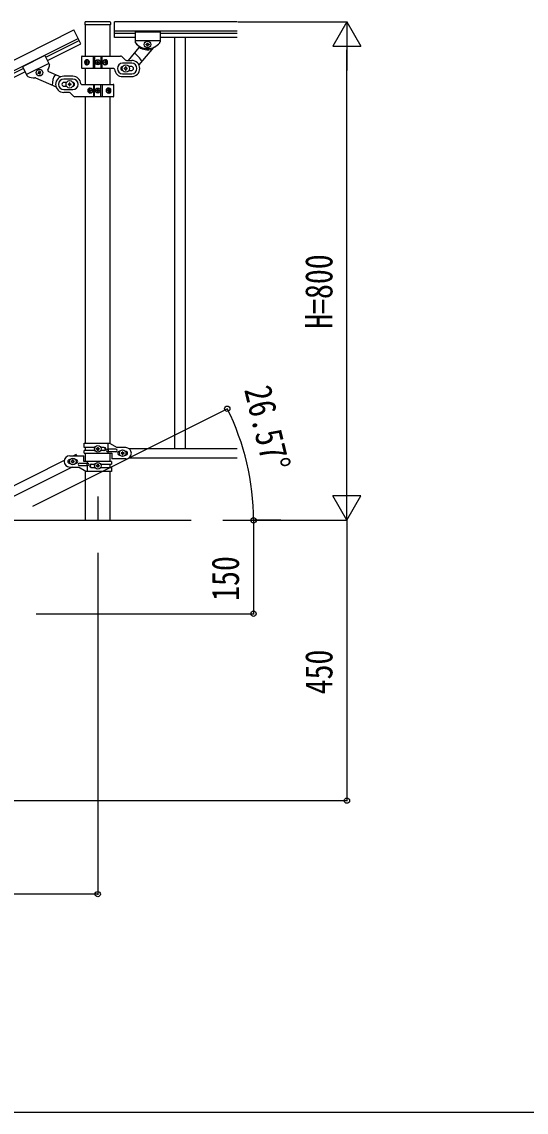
# Model space of a CAD drawing. Units: millimetres, scale not verified. Extents: x -4143 to 4140, y -2900 to 2898.
# Drawn here: x -766 to 44, y 198 to 1948 of the extents above; entities that cross this region are included whole.
import ezdxf
from ezdxf.enums import TextEntityAlignment as Align

# ---------------------------------------------------------------- set-up
doc = ezdxf.new("R2010")
doc.units = ezdxf.units.MM
doc.header["$LTSCALE"] = 10
for name, color, linetype in [('0-2_YKK_12', 2, 'Continuous'), ('0-3_YKK_A1', 4, 'Continuous'), ('0-4_YKK_D', 6, 'Continuous')]:
    doc.layers.add(name, color=color, linetype=linetype)
doc.styles.add('ＭＳ ゴシック', font='')
doc.styles.get('ＭＳ ゴシック').set_extended_font_data('MS Gothic')

msp = doc.modelspace()

# ---------------------------------------------------------------- linework, layer by layer
at = {"layer": '0-2_YKK_12'}
for p in [(-643.97, 1185.62), (-643.97, 1177.16)]:
    msp.add_line(p, (-643.97, 1147.5), dxfattribs=at)
at = {"layer": '0-3_YKK_A1'}
for p, q in [((-664.47, 1946.5), (-664.47, 1943)), ((-664.22, 1942.5), (-664.22, 1892.3)), ((-623.97, 1942.5), (-663.97, 1942.5)), ((-624.47, 1947.5), (-663.47, 1947.5)), ((-623.72, 1892.3), (-623.72, 1942.5)), ((-623.47, 1946.5), (-623.47, 1943)), ((-616.97, 1922.5), (-616.97, 1947.5)), ((-420.12, 1947.5), (-616.97, 1947.5)), ((-1615.46, 1467.55), (-682.05, 1934.36)), ((-670.9, 1912.08), (-682.05, 1934.36)), ((-420.12, 1932.5), (-616.97, 1932.5)), ((-583.97, 1928.5), (-616.97, 1928.5)), ((-583.97, 1931.54), (-583.97, 1915.22)), ((-583.97, 1931.54), (-543.97, 1931.54)), ((-583.97, 1931.54), (-583.97, 1915.2)), ((-583.97, 1931.54), (-543.97, 1931.54)), ((-543.97, 1931.54), (-543.97, 1915.22)), ((-543.97, 1931.54), (-543.97, 1915.22)), ((-420.12, 1928.5), (-543.97, 1928.5)), ((-1608.75, 1454.14), (-675.34, 1920.95)), ((-727.44, 1890.52), (-673.59, 1917.45)), ((-724.75, 1885.15), (-670.9, 1912.08)), ((-583.97, 1922.5), (-616.97, 1922.5)), ((-583.97, 1917.54), (-543.97, 1917.54)), ((-583.97, 1917.54), (-543.97, 1917.54)), ((-565.41, 1910.56), (-566.37, 1910.56)), ((-562.53, 1911.52), (-561.57, 1911.52)), ((-420.12, 1922.5), (-543.97, 1922.5)), ((-520.47, 1922.5), (-520.47, 1262.54)), ((-503.47, 1922.5), (-503.47, 1262.54)), ((-728.78, 1893.2), (-764.56, 1875.31)), ((-728.78, 1893.2), (-721.47, 1878.59)), ((-669.97, 1891.54), (-669.97, 1873.54)), ((-668.97, 1892.54), (-607.22, 1892.54)), ((-650.92, 1872.54), (-650.92, 1892.54)), ((-648.97, 1892.54), (-648.97, 1872.54)), ((-638.97, 1892.54), (-638.97, 1872.54)), ((-637.03, 1872.54), (-637.03, 1892.54)), ((-599.85, 1886.42), (-605.1, 1891.66)), ((-577.95, 1906.15), (-595.21, 1885.58)), ((-554.4, 1906.22), (-577.82, 1878.3)), ((-763.17, 1872.55), (-1513.12, 1497.49)), ((-764.56, 1875.31), (-757.26, 1860.71)), ((-722.52, 1880.68), (-758.29, 1862.79)), ((-617.94, 1872.54), (-668.97, 1872.54)), ((-664.22, 1872.54), (-664.22, 1847.14)), ((-663.49, 1882.98), (-663.16, 1882.98)), ((-663.49, 1882.1), (-663.16, 1882.1)), ((-661.68, 1884.75), (-662.31, 1884.75)), ((-662.31, 1880.34), (-661.68, 1880.34)), ((-660.67, 1882.98), (-661.29, 1882.98)), ((-660.67, 1882.1), (-661.29, 1882.1)), ((-645.2, 1882.13), (-646.02, 1882.13)), ((-642.74, 1882.95), (-641.92, 1882.95)), ((-632.21, 1882.98), (-632.98, 1882.98)), ((-632.21, 1882.1), (-632.98, 1882.1)), ((-630.85, 1884.75), (-631.61, 1884.75)), ((-631.61, 1880.34), (-630.85, 1880.34)), ((-629.92, 1882.98), (-629.46, 1882.98)), ((-629.92, 1882.1), (-629.46, 1882.1)), ((-623.72, 1847.14), (-623.72, 1872.54)), ((-589.47, 1881.04), (-603.97, 1881.04)), ((-600.47, 1873.04), (-601.47, 1873.04)), ((-597.73, 1885.54), (-589.47, 1885.54)), ((-589.47, 1875.54), (-593.89, 1875.54)), ((-760.49, 1867.18), (-1510.44, 1492.13)), ((-743.9, 1857.32), (-710.79, 1842.97)), ((-739, 1865.7), (-739.86, 1865.27)), ((-736, 1866.13), (-735.14, 1866.56)), ((-722.81, 1867.8), (-703.14, 1859.27)), ((-683.97, 1860.14), (-698.47, 1860.14)), ((-683.97, 1855.64), (-698.47, 1855.64)), ((-603.97, 1864.04), (-589.47, 1864.04)), ((-603.97, 1859.54), (-589.47, 1859.54)), ((-597.47, 1872.04), (-596.47, 1872.04)), ((-593.89, 1869.54), (-589.47, 1869.54)), ((-694.05, 1850.14), (-698.47, 1850.14)), ((-698.47, 1844.14), (-694.05, 1844.14)), ((-698.47, 1838.64), (-683.97, 1838.64)), ((-690.47, 1847.64), (-691.47, 1847.64)), ((-687.47, 1846.64), (-686.47, 1846.64)), ((-670.01, 1847.14), (-618.97, 1847.14)), ((-658.03, 1837.58), (-658.49, 1837.58)), ((-656.33, 1839.35), (-657.1, 1839.35)), ((-655.74, 1837.58), (-654.97, 1837.58)), ((-650.92, 1847.14), (-650.92, 1827.14)), ((-648.97, 1827.14), (-648.97, 1847.14)), ((-642.74, 1837.55), (-641.92, 1837.55)), ((-638.97, 1827.14), (-638.97, 1847.14)), ((-637.03, 1847.14), (-637.03, 1827.14)), ((-627.28, 1837.58), (-626.65, 1837.58)), ((-625.64, 1839.35), (-626.27, 1839.35)), ((-624.46, 1837.58), (-624.78, 1837.58)), ((-617.97, 1828.14), (-617.97, 1846.14)), ((-690.22, 1834.14), (-698.47, 1834.14)), ((-688.1, 1833.26), (-682.85, 1828.02)), ((-618.97, 1827.14), (-680.73, 1827.14)), ((-664.22, 1827.14), (-664.22, 1271.04)), ((-658.03, 1836.7), (-658.49, 1836.7)), ((-657.1, 1834.94), (-656.33, 1834.94)), ((-655.74, 1836.7), (-654.97, 1836.7)), ((-645.2, 1836.73), (-646.02, 1836.73)), ((-627.28, 1836.7), (-626.65, 1836.7)), ((-626.27, 1834.94), (-625.64, 1834.94)), ((-624.46, 1836.7), (-624.78, 1836.7)), ((-623.72, 1270.24), (-623.72, 1827.14)), ((-665.97, 1271.04), (-625.1, 1271.04)), ((-665.97, 1264.54), (-665.97, 1271.04)), ((-648.65, 1264.54), (-665.97, 1264.54)), ((-664.22, 1264.54), (-664.22, 1259.54)), ((-645.41, 1261.56), (-646.37, 1261.56)), ((-642.53, 1262.52), (-641.57, 1262.52)), ((-633.38, 1264.54), (-639.3, 1264.54)), ((-614.77, 1261.54), (-627.85, 1261.54)), ((-627, 1261.54), (-627, 1271.04)), ((-626.45, 1257.54), (-626.45, 1261.54)), ((-625.1, 1271.04), (-612.97, 1264.04)), ((-598.97, 1264.04), (-612.97, 1264.04)), ((-594, 1262.54), (-420.12, 1262.54)), ((-697.86, 1243.23), (-1502.75, 840.7)), ((-688.97, 1250.88), (-666.47, 1250.88)), ((-688.34, 1244.88), (-688.97, 1244.88)), ((-678.38, 1253.06), (-682.75, 1250.88)), ((-678.97, 1244.88), (-679.6, 1244.88)), ((-678.38, 1253.06), (-677.29, 1250.88)), ((-666.47, 1241.88), (-666.47, 1250.88)), ((-665.97, 1255.04), (-665.97, 1259.54)), ((-648.65, 1259.54), (-665.97, 1259.54)), ((-665.97, 1255.04), (-621.47, 1255.04)), ((-664.22, 1255.04), (-664.22, 1241.88)), ((-664.22, 1251.38), (-664.22, 1246.38)), ((-633.38, 1259.54), (-639.3, 1259.54)), ((-614.77, 1257.54), (-627.85, 1257.54)), ((-627, 1255.04), (-627, 1257.54)), ((-623.72, 1241.88), (-623.72, 1255.04)), ((-621.47, 1255.04), (-621.47, 1246.04)), ((-598.97, 1246.04), (-621.47, 1246.04)), ((-608.97, 1258.04), (-608.34, 1258.04)), ((-608.97, 1252.04), (-608.34, 1252.04)), ((-605.41, 1255.52), (-606.37, 1255.52)), ((-602.53, 1254.56), (-601.57, 1254.56)), ((-599.6, 1258.04), (-598.97, 1258.04)), ((-599.6, 1252.04), (-598.97, 1252.04)), ((-594, 1247.54), (-420.12, 1247.54)), ((-685.2, 1232.79), (-1490.09, 830.25)), ((-688.34, 1238.88), (-688.97, 1238.88)), ((-688.97, 1232.88), (-674.97, 1232.88)), ((-685.41, 1242.36), (-686.37, 1242.36)), ((-682.53, 1241.4), (-681.57, 1241.4)), ((-678.97, 1238.88), (-679.6, 1238.88)), ((-662.85, 1225.88), (-674.97, 1232.88)), ((-673.17, 1239.38), (-660.09, 1239.38)), ((-673.17, 1235.38), (-660.09, 1235.38)), ((-621.97, 1241.88), (-666.47, 1241.88)), ((-664.22, 1226.68), (-664.22, 1147.5)), ((-621.97, 1225.88), (-662.85, 1225.88)), ((-661.5, 1239.38), (-661.5, 1235.38)), ((-660.94, 1241.88), (-660.94, 1239.38)), ((-660.94, 1235.38), (-660.94, 1225.88)), ((-654.57, 1237.38), (-648.65, 1237.38)), ((-654.57, 1232.38), (-648.65, 1232.38)), ((-645.41, 1234.41), (-646.37, 1234.41)), ((-642.53, 1235.37), (-641.57, 1235.37)), ((-639.3, 1237.38), (-621.97, 1237.38)), ((-639.3, 1232.38), (-621.97, 1232.38)), ((-623.72, 1232.38), (-623.72, 1237.38)), ((-623.72, 1147.5), (-623.72, 1225.88)), ((-621.97, 1241.88), (-621.97, 1237.38)), ((-621.97, 1232.38), (-621.97, 1225.88)), ((-3840.08, 197.5), (3959.92, 197.5))]:
    msp.add_line(p, q, dxfattribs=at)
for points in [[(-566.37, 1910.56), (-566.37, 1911.52), (-565.41, 1911.52)], [(-564.45, 1912.48), (-564.45, 1913.44), (-563.49, 1913.44), (-563.49, 1912.48)], [(-563.49, 1909.6), (-563.49, 1908.64), (-564.45, 1908.64), (-564.45, 1909.6)], [(-561.57, 1911.52), (-561.57, 1910.56), (-562.53, 1910.56)], [(-663.16, 1882.98), (-663.04, 1883), (-662.92, 1883.05), (-662.81, 1883.13), (-662.71, 1883.24), (-662.62, 1883.37), (-662.55, 1883.53), (-662.5, 1883.69), (-662.46, 1883.86)], [(-662.46, 1881.22), (-662.5, 1881.39), (-662.55, 1881.55), (-662.62, 1881.71), (-662.71, 1881.84), (-662.81, 1881.95), (-662.92, 1882.03), (-663.04, 1882.08), (-663.16, 1882.1)], [(-661.84, 1883.86), (-661.85, 1883.69), (-661.83, 1883.53), (-661.79, 1883.37), (-661.72, 1883.24), (-661.63, 1883.13), (-661.53, 1883.05), (-661.41, 1883), (-661.29, 1882.98)], [(-661.29, 1882.1), (-661.41, 1882.08), (-661.53, 1882.03), (-661.63, 1881.95), (-661.72, 1881.84), (-661.79, 1881.71), (-661.83, 1881.55), (-661.85, 1881.39), (-661.84, 1881.22)], [(-646.02, 1882.13), (-646.02, 1882.95), (-645.2, 1882.95)], [(-644.38, 1883.77), (-644.38, 1884.59), (-643.56, 1884.59), (-643.56, 1883.77)], [(-643.56, 1881.31), (-643.56, 1880.49), (-644.38, 1880.49), (-644.38, 1881.31)], [(-641.92, 1882.95), (-641.92, 1882.13), (-642.74, 1882.13)], [(-632.21, 1882.98), (-632.06, 1883), (-631.92, 1883.05), (-631.79, 1883.13), (-631.68, 1883.24), (-631.59, 1883.37), (-631.53, 1883.53), (-631.5, 1883.69), (-631.5, 1883.86)], [(-631.5, 1881.22), (-631.5, 1881.39), (-631.53, 1881.55), (-631.59, 1881.71), (-631.68, 1881.84), (-631.79, 1881.95), (-631.92, 1882.03), (-632.06, 1882.08), (-632.21, 1882.1)], [(-630.74, 1883.86), (-630.71, 1883.69), (-630.65, 1883.53), (-630.57, 1883.37), (-630.47, 1883.24), (-630.35, 1883.13), (-630.21, 1883.05), (-630.07, 1883), (-629.92, 1882.98)], [(-629.92, 1882.1), (-630.07, 1882.08), (-630.21, 1882.03), (-630.35, 1881.95), (-630.47, 1881.84), (-630.57, 1881.71), (-630.65, 1881.55), (-630.71, 1881.39), (-630.74, 1881.22)], [(-601.47, 1873.04), (-601.47, 1872.04), (-600.47, 1872.04)], [(-598.47, 1874.04), (-598.47, 1875.04), (-599.47, 1875.04), (-599.47, 1874.04)], [(-596.47, 1872.04), (-596.47, 1873.04), (-597.47, 1873.04)], [(-739.86, 1865.27), (-739.43, 1864.42), (-738.57, 1864.85)], [(-737.71, 1867.42), (-738.14, 1868.28), (-739, 1867.85), (-738.57, 1866.99)], [(-737.28, 1864.42), (-736.85, 1863.56), (-736, 1863.99), (-736.42, 1864.85)], [(-735.14, 1866.56), (-735.57, 1867.42), (-736.43, 1866.99)], [(-599.47, 1871.04), (-599.47, 1870.04), (-598.47, 1870.04), (-598.47, 1871.04)], [(-691.47, 1847.64), (-691.47, 1846.64), (-690.47, 1846.64)], [(-688.47, 1848.64), (-688.47, 1849.64), (-689.47, 1849.64), (-689.47, 1848.64)], [(-689.47, 1845.64), (-689.47, 1844.64), (-688.47, 1844.64), (-688.47, 1845.64)], [(-686.47, 1846.64), (-686.47, 1847.64), (-687.47, 1847.64)], [(-658.03, 1837.58), (-657.88, 1837.6), (-657.73, 1837.65), (-657.6, 1837.73), (-657.48, 1837.84), (-657.38, 1837.97), (-657.29, 1838.13), (-657.24, 1838.29), (-657.21, 1838.46)], [(-656.45, 1838.46), (-656.45, 1838.29), (-656.41, 1838.13), (-656.35, 1837.97), (-656.27, 1837.84), (-656.15, 1837.73), (-656.03, 1837.65), (-655.88, 1837.6), (-655.74, 1837.58)], [(-646.02, 1836.73), (-646.02, 1837.55), (-645.2, 1837.55)], [(-644.38, 1838.37), (-644.38, 1839.19), (-643.56, 1839.19), (-643.56, 1838.37)], [(-641.92, 1837.55), (-641.92, 1836.73), (-642.74, 1836.73)], [(-626.65, 1837.58), (-626.53, 1837.6), (-626.42, 1837.65), (-626.32, 1837.73), (-626.23, 1837.84), (-626.16, 1837.97), (-626.12, 1838.13), (-626.1, 1838.29), (-626.11, 1838.46)], [(-625.48, 1838.46), (-625.45, 1838.29), (-625.4, 1838.13), (-625.33, 1837.97), (-625.24, 1837.84), (-625.14, 1837.73), (-625.03, 1837.65), (-624.91, 1837.6), (-624.78, 1837.58)], [(-657.21, 1835.82), (-657.24, 1835.99), (-657.29, 1836.15), (-657.38, 1836.31), (-657.48, 1836.44), (-657.6, 1836.55), (-657.73, 1836.63), (-657.88, 1836.68), (-658.03, 1836.7)], [(-655.74, 1836.7), (-655.88, 1836.68), (-656.03, 1836.63), (-656.15, 1836.55), (-656.27, 1836.44), (-656.35, 1836.31), (-656.41, 1836.15), (-656.45, 1835.99), (-656.45, 1835.82)], [(-643.56, 1835.91), (-643.56, 1835.09), (-644.38, 1835.09), (-644.38, 1835.91)], [(-626.11, 1835.82), (-626.1, 1835.99), (-626.12, 1836.15), (-626.16, 1836.31), (-626.23, 1836.44), (-626.32, 1836.55), (-626.42, 1836.63), (-626.53, 1836.68), (-626.65, 1836.7)], [(-624.78, 1836.7), (-624.91, 1836.68), (-625.03, 1836.63), (-625.14, 1836.55), (-625.24, 1836.44), (-625.33, 1836.31), (-625.4, 1836.15), (-625.45, 1835.99), (-625.48, 1835.82)], [(-646.37, 1261.56), (-646.37, 1262.52), (-645.41, 1262.52)], [(-644.45, 1263.48), (-644.45, 1264.44), (-643.49, 1264.44), (-643.49, 1263.48)], [(-643.49, 1260.6), (-643.49, 1259.64), (-644.45, 1259.64), (-644.45, 1260.6)], [(-641.57, 1262.52), (-641.57, 1261.56), (-642.53, 1261.56)], [(-683.49, 1243.32), (-683.49, 1244.28), (-684.45, 1244.28), (-684.45, 1243.32)], [(-606.37, 1255.52), (-606.37, 1254.56), (-605.41, 1254.56)], [(-603.49, 1256.48), (-603.49, 1257.44), (-604.45, 1257.44), (-604.45, 1256.48)], [(-604.45, 1253.6), (-604.45, 1252.64), (-603.49, 1252.64), (-603.49, 1253.6)], [(-601.57, 1254.56), (-601.57, 1255.52), (-602.53, 1255.52)], [(-686.37, 1242.36), (-686.37, 1241.4), (-685.41, 1241.4)], [(-684.45, 1240.44), (-684.45, 1239.48), (-683.49, 1239.48), (-683.49, 1240.44)], [(-681.57, 1241.4), (-681.57, 1242.36), (-682.53, 1242.36)], [(-646.37, 1234.41), (-646.37, 1235.37), (-645.41, 1235.37)], [(-644.45, 1236.33), (-644.45, 1237.29), (-643.49, 1237.29), (-643.49, 1236.33)], [(-643.49, 1233.45), (-643.49, 1232.49), (-644.45, 1232.49), (-644.45, 1233.45)], [(-641.57, 1235.37), (-641.57, 1234.41), (-642.53, 1234.41)], [(-1693.97, 697.5), (-1393.97, 697.5), (-1393.97, 847.5), (-1093.97, 847.5), (-1093.97, 997.5), (-793.97, 997.5), (-793.97, 1147.5), (-493.97, 1147.5)]]:
    msp.add_lwpolyline(points, dxfattribs=at)
for centre, radius in [((-563.97, 1911.04), 5.3), ((-643.97, 1882.54), 4), ((-643.97, 1882.54), 3.75), ((-598.97, 1872.54), 5.9), ((-737.5, 1865.92), 5.3), ((-688.97, 1847.14), 5.9), ((-643.97, 1837.14), 4), ((-643.97, 1837.14), 3.75), ((-643.97, 1262.04), 5.3), ((-603.97, 1255.04), 5.3), ((-683.97, 1241.88), 5.3), ((-643.97, 1234.89), 5.3)]:
    msp.add_circle(centre, radius, dxfattribs=at)
for centre, radius, start, end in [((-663.47, 1946.5), 1, 90, 180), ((-663.97, 1943), 0.5, 180, 270), ((-624.47, 1946.5), 1, 0, 90), ((-623.97, 1943), 0.5, 270, 0), ((-581.97, 1915.22), 2, 180, 218.49995), ((-581.97, 1915.2), 2, 180, 224.93002), ((-563.97, 1929.54), 25, 218.49995, 321.50005), ((-563.97, 1929.54), 25, 219.04626, 234.94492), ((-579.48, 1907.44), 2, 320, 54.94492), ((-565.41, 1912.48), 0.96, 270, 0), ((-565.41, 1909.6), 0.96, 0, 90), ((-562.53, 1912.48), 0.96, 180, 270), ((-562.53, 1909.6), 0.96, 90, 180), ((-563.97, 1929.54), 25, 294.29151, 321.50004), ((-545.97, 1915.22), 2, 321.50005, 0), ((-545.97, 1915.22), 2, 321.50004, 0), ((-668.97, 1891.54), 1, 90, 180), ((-607.22, 1889.54), 3, 45, 90), ((-598.97, 1872.54), 28, 23.48523, 61.32819), ((-563.47, 1929.54), 27, 238.26331, 284.36577), ((-552.87, 1904.93), 2, 114.29151, 140), ((-745.77, 1882.47), 25, 331.62508, 347.52374), ((-723.26, 1877.69), 2, 341.63998, 26.57), ((-668.97, 1873.54), 1, 180, 270), ((-645.2, 1883.77), 0.82, 270, 0), ((-645.2, 1881.31), 0.82, 0, 90), ((-642.74, 1883.77), 0.82, 180, 270), ((-642.74, 1881.31), 0.82, 90, 180), ((-617.94, 1871.54), 1, 4.09604, 90), ((-603.97, 1872.54), 8.5, 90, 270), ((-603.97, 1872.54), 3, 90, 270), ((-600.47, 1874.04), 1, 270, 0), ((-597.73, 1888.54), 3, 225, 270), ((-597.47, 1874.04), 1, 180, 270), ((-589.47, 1872.54), 13, 270, 90), ((-589.47, 1872.54), 8.5, 270, 90), ((-589.47, 1872.54), 3, 270, 90), ((-755.47, 1861.61), 2, 206.57, 245.06996), ((-745.77, 1882.47), 25, 245.06996, 272.27849), ((-744.7, 1855.49), 2, 66.57, 92.27849), ((-739.43, 1866.56), 0.96, 296.57, 26.57), ((-738.14, 1863.99), 0.96, 26.57, 116.57), ((-736.85, 1867.85), 0.96, 206.57, 296.57), ((-735.57, 1865.28), 0.96, 116.57, 206.57), ((-722.02, 1869.63), 2, 151.62508, 246.57), ((-688.97, 1847.14), 28, 145.24181, 183.08477), ((-698.47, 1847.14), 13, 90, 270), ((-698.47, 1847.14), 8.5, 90, 270), ((-683.97, 1847.14), 13, 4.09604, 90), ((-683.97, 1847.14), 8.5, 270, 90), ((-603.97, 1872.54), 13, 184.09604, 270), ((-600.47, 1871.04), 1, 0, 90), ((-597.47, 1871.04), 1, 90, 180), ((-698.47, 1847.14), 3, 90, 270), ((-690.47, 1848.64), 1, 270, 0), ((-690.47, 1845.64), 1, 0, 90), ((-687.47, 1848.64), 1, 180, 270), ((-687.47, 1845.64), 1, 90, 180), ((-683.97, 1847.14), 3, 270, 90), ((-670.01, 1848.14), 1, 184.09604, 270), ((-645.2, 1838.37), 0.82, 270, 0), ((-642.74, 1838.37), 0.82, 180, 270), ((-618.97, 1846.14), 1, 0, 90), ((-690.22, 1831.14), 3, 45, 90), ((-680.73, 1830.14), 3, 225, 270), ((-645.2, 1835.91), 0.82, 0, 90), ((-642.74, 1835.91), 0.82, 90, 180), ((-618.97, 1828.14), 1, 270, 0), ((-645.41, 1263.48), 0.96, 270, 0), ((-645.41, 1260.6), 0.96, 0, 90), ((-642.53, 1263.48), 0.96, 180, 270), ((-642.53, 1260.6), 0.96, 90, 180), ((-634.13, 1262.04), 2.5, 270, 90), ((-633.38, 1262.04), 2.5, 270, 90), ((-627.85, 1259.54), 2, 90, 270), ((-614.77, 1259.54), 2, 270, 90), ((-598.97, 1255.04), 9, 270, 90), ((-688.97, 1241.88), 9, 90, 270), ((-688.97, 1241.88), 3, 90, 270), ((-685.41, 1243.32), 0.96, 270, 0), ((-682.53, 1243.32), 0.96, 180, 270), ((-678.97, 1241.88), 3, 270, 90), ((-608.97, 1255.04), 3, 90, 270), ((-605.41, 1256.48), 0.96, 270, 0), ((-605.41, 1253.6), 0.96, 0, 90), ((-602.53, 1256.48), 0.96, 180, 270), ((-602.53, 1253.6), 0.96, 90, 180), ((-598.97, 1255.04), 3, 270, 90), ((-685.41, 1240.44), 0.96, 0, 90), ((-682.53, 1240.44), 0.96, 90, 180), ((-673.17, 1237.38), 2, 90, 270), ((-660.09, 1237.38), 2, 270, 90), ((-654.57, 1234.88), 2.5, 90, 270), ((-653.82, 1234.88), 2.5, 90, 270), ((-645.41, 1236.33), 0.96, 270, 0), ((-645.41, 1233.45), 0.96, 0, 90), ((-642.53, 1236.33), 0.96, 180, 270), ((-642.53, 1233.45), 0.96, 90, 180)]:
    msp.add_arc(centre, radius, start, end, dxfattribs=at)
for centre, major_axis, ratio, start_param, end_param in [((-662.36, 1882.54), (0, 4), 0.7075, 6.2831853, 9.424778), ((-661.65, 1882.54), (0, 4), 0.7075, 0.1252578, 3.0163348), ((-658.4, 1882.54), (0, 7.22), 0.707107, 1.5096412, 1.6319515), ((-657.45, 1882.54), (0, 7.22), 0.707107, 1.2602434, 1.3864021), ((-657.45, 1882.54), (0, 7.22), 0.707107, 1.7551906, 1.8813492), ((-662.36, 1882.54), (5.06, 0), 0.790514, 4.712389, 7.8539816), ((-656.82, 1882.54), (0, 7.22), 0.707107, 1.2602434, 1.3864021), ((-656.82, 1882.54), (0, 7.22), 0.707107, 1.7551906, 1.8813492), ((-660.86, 1882.54), (0, 3.83), 0.707107, 3.0982646, 6.3265134), ((-655.58, 1882.54), (0, 7.22), 0.707107, 1.5096412, 1.6319515), ((-631.47, 1882.54), (4.49, 0), 0.890869, 1.5707963, 4.712389), ((-632.39, 1882.54), (0, -3.83), 0.866157, 3.1165976, 6.3081804), ((-636.58, 1882.54), (0, -7.22), 0.499772, 1.5096412, 1.6319515), ((-635.05, 1882.54), (0, -7.22), 0.499772, 1.7551906, 1.8813492), ((-635.05, 1882.54), (0, -7.22), 0.499772, 1.2602434, 1.3864021), ((-631.47, 1882.54), (0, 4), 0.865, 3.1415927, 6.2831853), ((-634.28, 1882.54), (0, -7.22), 0.499772, 1.7551906, 1.8813492), ((-634.28, 1882.54), (0, -7.22), 0.499772, 1.2602434, 1.3864021), ((-633.06, 1882.54), (0, -7.22), 0.499772, 1.5096412, 1.6319515), ((-656.47, 1837.14), (0, -4), 0.865, 3.1415927, 6.2831853), ((-654.89, 1837.14), (0, 7.22), 0.499772, 1.5096412, 1.6319515), ((-653.66, 1837.14), (0, 7.22), 0.499772, 1.2602434, 1.3864021), ((-656.47, 1837.14), (-4.49, 0), 0.890869, 1.5707963, 4.712389), ((-652.9, 1837.14), (0, 7.22), 0.499772, 1.2602434, 1.3864021), ((-655.56, 1837.14), (0, 3.83), 0.866157, 3.1165976, 6.3081804), ((-651.37, 1837.14), (0, 7.22), 0.499772, 1.5096412, 1.6319515), ((-625.59, 1837.14), (-5.06, 0), 0.790514, 4.712389, 7.8539816), ((-627.09, 1837.14), (0, -3.83), 0.707107, 3.0982646, 6.3265134), ((-632.37, 1837.14), (0, -7.22), 0.707107, 1.5096412, 1.6319515), ((-631.12, 1837.14), (0, -7.22), 0.707107, 1.7551906, 1.8813492), ((-626.3, 1837.14), (0, -4), 0.7075, 0.1252578, 3.0163348), ((-630.5, 1837.14), (0, -7.22), 0.707107, 1.7551906, 1.8813492), ((-625.59, 1837.14), (0, -4), 0.7075, 6.2831853, 9.424778), ((-629.55, 1837.14), (0, -7.22), 0.707107, 1.5096412, 1.6319515), ((-653.66, 1837.14), (0, 7.22), 0.499772, 1.7551906, 1.8813492), ((-652.9, 1837.14), (0, 7.22), 0.499772, 1.7551906, 1.8813492), ((-631.12, 1837.14), (0, -7.22), 0.707107, 1.2602434, 1.3864021), ((-630.5, 1837.14), (0, -7.22), 0.707107, 1.2602434, 1.3864021)]:
    msp.add_ellipse(centre, major_axis=major_axis, ratio=ratio, start_param=start_param, end_param=end_param, dxfattribs=at)
for centre, major_axis, ratio in [((-661.09, 1882.54), (0, 3.83), 0.707107), ((-632.22, 1882.54), (0, -3.83), 0.866157), ((-655.72, 1837.14), (0, 3.83), 0.866157), ((-626.86, 1837.14), (0, -3.83), 0.707107)]:
    msp.add_ellipse(centre, major_axis=major_axis, ratio=ratio, dxfattribs=at)
at = {"layer": '0-4_YKK_D'}
for p, q in [((-419.12, 1947.5), (-242.97, 1947.5)), ((-243.97, 1947.5), (-266.47, 1908.53)), ((-243.97, 1947.5), (-221.47, 1908.53)), ((-243.97, 1947.5), (-243.97, 1869.56)), ((-266.47, 1908.53), (-221.47, 1908.53)), ((-243.97, 1192.5), (-243.97, 1902.5)), ((-748.36, 1170.31), (-435.15, 1326.91)), ((-243.97, 1147.5), (-243.97, 1225.44)), ((-243.97, 1147.5), (-266.47, 1186.47)), ((-221.47, 1186.47), (-266.47, 1186.47)), ((-243.97, 1147.5), (-221.47, 1186.47)), ((-442.97, 1147.5), (-392.97, 1147.5)), ((-419.22, 1147.5), (-242.97, 1147.5)), ((-349.97, 1147.5), (-394.8, 1147.5)), ((-393.97, 1147.5), (-393.97, 997.5)), ((-348.97, 1147.5), (-242.97, 1147.5)), ((-243.97, 1147.5), (-243.97, 697.5)), ((-643.97, 1095.5), (-643.97, 546.5)), ((-742.97, 997.5), (-392.97, 997.5)), ((-1342.97, 697.5), (-242.97, 697.5)), ((-643.97, 547.5), (-1543.97, 547.5))]:
    msp.add_line(p, q, dxfattribs=at)
for centre in [(-436.05, 1326.46), (-393.97, 1147.5), (-393.8, 1147.5), (-393.97, 997.5), (-243.97, 697.5), (-643.97, 547.5)]:
    msp.add_circle(centre, 4.25, dxfattribs=at)
msp.add_arc((-793.97, 1147.5), 400.17, 0, 26.56505, dxfattribs=at)

# ---------------------------------------------------------------- texts
at = {"layer": '0-4_YKK_D', "style": 'ＭＳ ゴシック', "width": 0.8}
for s, rotation, p in [('H=800', 90, (-253.97, 1454.7)), ('26.57°', 283.56, (-421.87, 1354.11)), ('150', 90, (-403.97, 1018.1)), ('450', 90, (-253.97, 868.1))]:
    msp.add_text(s, height=43.99, rotation=rotation, dxfattribs=at).set_placement(p, align=Align.BOTTOM_LEFT)

doc.saveas('drawing.dxf')
